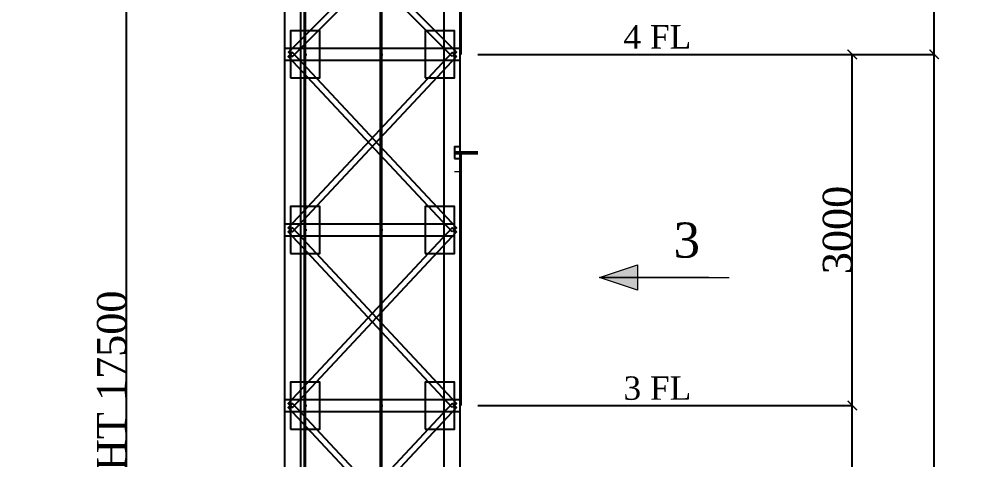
# Model space of a CAD drawing. Header units: millimetres. Extents: x -665 to 1025160, y -26028 to 4210.
# Drawn here: x -665 to 7607, y -13977 to -10217 of the extents above; entities that cross this region are included whole.
import ezdxf

# ---------------------------------------------------------------- set-up
doc = ezdxf.new("R2010")
doc.units = ezdxf.units.MM
doc.layers.add('$2$Wall', color=1, linetype='Continuous', lineweight=50)
doc.layers.add('AA_Datum', color=7, linetype='Continuous', plot=False)
for name, color, linetype in [('AA_Rail', 7, 'Continuous'), ('AA_Rope', 7, 'Continuous'), ('S-BEAM', 7, 'Continuous'), ('S-BRACE', 7, 'Continuous'), ('S-COLUMN', 7, 'Continuous'), ('S-PLATE', 7, 'Continuous')]:
    doc.layers.add(name, color=color, linetype=linetype)
doc.styles.add('$2$nassar2', font='cent.shx', dxfattribs={"height": 60})
doc.styles.add('Century Gothic$001H0', font='cent.shx')
doc.dimstyles.new('Copy of ISO-25', dxfattribs={"dimtxt": 250, "dimasz": 80, "dimexe": 1.25, "dimexo": 0.625, "dimtad": 1, "dimtxsty": 'Century Gothic$001H0', "dimblk": 'ARCHTICK', "dimcen": 2.5, "dimadec": 0, "dimazin": 0, "dimtfac": 1, "dimtmove": 0, "dimatfit": 3, "dimfxl": 1, "dimarcsym": 0})

# ---------------------------------------------------------------- blocks, each defined once
blk = doc.blocks.new('_ArchTick')
at = {"color": 0, "linetype": 'ByBlock', "const_width": 0.15}
blk.add_lwpolyline([(-0.5, -0.5), (0.5, 0.5)], dxfattribs=at)
blk = doc.blocks.new('*D94')
at = {"color": 0, "lineweight": -2, "transparency": 16777216}
for p, q in [((3251.2, -13515.4), (6451.9, -13515.4)), ((6450.6, -16515.4), (6450.6, -13515.4)), ((3251.2, -16515.4), (6451.9, -16515.4))]:
    blk.add_line(p, q, dxfattribs=at)
at = {"layer": 'Defpoints', "color": 0, "transparency": 16777216}
for p in [(3250.6, -13515.4), (6450.6, -13515.4), (3250.6, -16515.4)]:
    blk.add_point(p, dxfattribs=at)
at = {"color": 0, "lineweight": -2, "transparency": 16777216, "xscale": 80, "yscale": 80, "zscale": 80}
for p, rotation in [((6450.6, -13515.4), 90), ((6450.6, -16515.4), 270)]:
    blk.add_blockref('_ArchTick', p, dxfattribs=dict(at, rotation=rotation))
at = {"color": 0, "transparency": 16777216, "insert": (6325, -15015.4), "char_height": 250, "attachment_point": 5, "rotation": 90, "style": 'Century Gothic$001H0'}
blk.add_mtext('3000', dxfattribs=at)
blk = doc.blocks.new('*D95')
at = {"color": 0, "lineweight": -2, "transparency": 16777216}
for p, q in [((3251.2, -10515.4), (6451.9, -10515.4)), ((6450.6, -13515.4), (6450.6, -10515.4)), ((3251.2, -13515.4), (6451.9, -13515.4))]:
    blk.add_line(p, q, dxfattribs=at)
at = {"layer": 'Defpoints', "color": 0, "transparency": 16777216}
for p in [(3250.6, -10515.4), (6450.6, -10515.4), (3250.6, -13515.4)]:
    blk.add_point(p, dxfattribs=at)
at = {"color": 0, "lineweight": -2, "transparency": 16777216, "xscale": 80, "yscale": 80, "zscale": 80}
for p, rotation in [((6450.6, -10515.4), 90), ((6450.6, -13515.4), 270)]:
    blk.add_blockref('_ArchTick', p, dxfattribs=dict(at, rotation=rotation))
at = {"color": 0, "transparency": 16777216, "insert": (6325, -12015.4), "char_height": 250, "attachment_point": 5, "rotation": 90, "style": 'Century Gothic$001H0'}
blk.add_mtext('3000', dxfattribs=at)
blk = doc.blocks.new('*D97')
at = {"color": 0, "lineweight": -2, "transparency": 16777216}
for p, q in [((3251.2, -6315.4), (7151.9, -6315.4)), ((7150.6, -10515.4), (7150.6, -6315.4)), ((3251.2, -10515.4), (7151.9, -10515.4))]:
    blk.add_line(p, q, dxfattribs=at)
at = {"layer": 'Defpoints', "color": 0, "transparency": 16777216}
for p in [(3250.6, -6315.4), (7150.6, -6315.4), (3250.6, -10515.4)]:
    blk.add_point(p, dxfattribs=at)
at = {"color": 0, "lineweight": -2, "transparency": 16777216, "xscale": 80, "yscale": 80, "zscale": 80}
for p, rotation in [((7150.6, -6315.4), 90), ((7150.6, -10515.4), 270)]:
    blk.add_blockref('_ArchTick', p, dxfattribs=dict(at, rotation=rotation))
at = {"color": 0, "transparency": 16777216, "insert": (7025, -8415.4), "char_height": 250, "attachment_point": 5, "rotation": 90, "style": 'Century Gothic$001H0'}
blk.add_mtext('O.H. 4200', dxfattribs=at)
blk = doc.blocks.new('*D98')
at = {"color": 0, "lineweight": -2, "transparency": 16777216}
for p, q in [((3251.2, -10515.4), (7151.9, -10515.4)), ((7150.6, -22515.4), (7150.6, -10515.4)), ((3251.2, -22515.4), (7151.9, -22515.4))]:
    blk.add_line(p, q, dxfattribs=at)
at = {"layer": 'Defpoints', "color": 0, "transparency": 16777216}
for p in [(3250.6, -10515.4), (7150.6, -10515.4), (3250.6, -22515.4)]:
    blk.add_point(p, dxfattribs=at)
at = {"color": 0, "lineweight": -2, "transparency": 16777216, "xscale": 80, "yscale": 80, "zscale": 80}
for p, rotation in [((7150.6, -10515.4), 90), ((7150.6, -22515.4), 270)]:
    blk.add_blockref('_ArchTick', p, dxfattribs=dict(at, rotation=rotation))
at = {"color": 0, "transparency": 16777216, "insert": (7025, -16515.4), "char_height": 250, "attachment_point": 5, "rotation": 90, "style": 'Century Gothic$001H0'}
blk.add_mtext('CAR TRAVEL 12000', dxfattribs=at)
blk = doc.blocks.new('*D99')
at = {"color": 0, "lineweight": -2, "transparency": 16777216}
for p, q in [((3250, -6315.4), (249.4, -6315.4)), ((250.6, -23815.4), (250.6, -6315.4)), ((3250, -23815.4), (249.4, -23815.4))]:
    blk.add_line(p, q, dxfattribs=at)
at = {"layer": 'Defpoints', "color": 0, "transparency": 16777216}
for p in [(250.6, -6315.4), (3250.6, -6315.4), (3250.6, -23815.4)]:
    blk.add_point(p, dxfattribs=at)
at = {"color": 0, "lineweight": -2, "transparency": 16777216, "xscale": 80, "yscale": 80, "zscale": 80}
for p, rotation in [((250.6, -6315.4), 90), ((250.6, -23815.4), 270)]:
    blk.add_blockref('_ArchTick', p, dxfattribs=dict(at, rotation=rotation))
at = {"color": 0, "transparency": 16777216, "insert": (125, -15065.4), "char_height": 250, "attachment_point": 5, "rotation": 90, "style": 'Century Gothic$001H0'}
blk.add_mtext('SHAFT TOTAL HEIGHT 17500', dxfattribs=at)

msp = doc.modelspace()

# ---------------------------------------------------------------- hatches: boundary and pattern name
at = {"true_color": 0x000007, "transparency": 33554666}
h = msp.add_hatch(color=7, dxfattribs=at)
h.paths.add_polyline_path([(4616.779, -12312.389), (4616.779, -12420.458), (4289.967, -12420.458)])
h.paths.add_polyline_path([(4616.779, -12420.458), (4289.967, -12420.458), (4616.779, -12529.829)])

# ---------------------------------------------------------------- linework, layer by layer
at = {"layer": '$2$Wall', "transparency": 33554666}
msp.add_line((3050.625, -11355.42), (3250.625, -11355.42), dxfattribs=at)
at = {"color": 7, "linetype": 'Continuous', "lineweight": 20, "transparency": 33554666}
for p, q in [((3110.625, -10515.42), (3110.625, -8355.42)), ((3110.625, -13515.42), (3110.625, -11355.42)), ((3050.625, -11515.42), (3110.625, -11515.42))]:
    msp.add_line(p, q, dxfattribs=at)
at = {"color": 7, "linetype": 'Continuous', "lineweight": 20, "true_color": 0x000007, "transparency": 33554666}
msp.add_lwpolyline([(4616.779, -12529.829), (4289.967, -12420.458), (4616.779, -12312.389)], close=True, dxfattribs=at)
msp.add_lwpolyline([(4289.967, -12420.458), (5223.527, -12420.458), (4289.967, -12420.458), (5399.302, -12420.458)], dxfattribs=at)
at = {"layer": 'AA_Datum'}
for p, q in [((1775.625, -23815.42), (1775.625, -6315.42)), ((2425.625, -23815.42), (2425.625, -6315.42)), ((1760.625, -10515.42), (1790.625, -10515.42)), ((2410.625, -10515.42), (2440.625, -10515.42)), ((1760.625, -12015.42), (1790.625, -12015.42)), ((2410.625, -12015.42), (2440.625, -12015.42)), ((1760.625, -13515.42), (1790.625, -13515.42)), ((2410.625, -13515.42), (2440.625, -13515.42))]:
    msp.add_line(p, q, dxfattribs=at)
at = {"layer": 'AA_Rail'}
for p, q in [((1770.975, -23815.42), (1770.975, -6315.42)), ((1780.275, -23815.42), (1780.275, -6315.42)), ((2421.125, -23815.42), (2421.125, -6315.42)), ((2430.125, -23815.42), (2430.125, -6315.42))]:
    msp.add_line(p, q, dxfattribs=at)
at = {"layer": 'AA_Rope'}
msp.add_line((2425.625, -20215.42), (2425.625, -5588.328), dxfattribs=at)
at = {"layer": 'S-BEAM'}
for points in [[(1600.625, -10565.42), (1650.625, -10565.42), (1650.625, -10465.42), (1600.625, -10465.42)], [(1650.625, -10565.42), (3050.625, -10565.42), (3050.625, -10465.42), (1650.625, -10465.42)], [(3050.625, -10565.42), (3100.625, -10565.42), (3100.625, -10465.42), (3050.625, -10465.42)], [(3050.625, -11405.42), (3100.625, -11405.42), (3100.625, -11305.42), (3050.625, -11305.42)], [(1600.625, -12065.42), (1650.625, -12065.42), (1650.625, -11965.42), (1600.625, -11965.42)], [(1650.625, -12065.42), (3050.625, -12065.42), (3050.625, -11965.42), (1650.625, -11965.42)], [(1600.625, -13565.42), (1650.625, -13565.42), (1650.625, -13465.42), (1600.625, -13465.42)], [(1650.625, -13565.42), (3050.625, -13565.42), (3050.625, -13465.42), (1650.625, -13465.42)], [(3050.625, -13565.42), (3100.625, -13565.42), (3100.625, -13465.42), (3050.625, -13465.42)]]:
    msp.add_lwpolyline(points, close=True, dxfattribs=at)
at = {"layer": 'S-BRACE'}
for points in [[(3032.947, -10533.097), (1632.947, -9133.097), (1668.303, -9097.742), (3068.303, -10497.742)], [(3068.303, -9133.097), (1668.303, -10533.097), (1632.947, -10497.742), (3032.947, -9097.742)], [(3032.349, -12032.478), (1632.349, -10532.478), (1668.901, -10498.362), (3068.901, -11998.362)], [(3068.901, -10532.478), (1668.901, -12032.478), (1632.349, -11998.362), (3032.349, -10498.362)], [(3032.349, -13532.478), (1632.349, -12032.478), (1668.901, -11998.362), (3068.901, -13498.362)], [(3068.901, -12032.478), (1668.901, -13532.478), (1632.349, -13498.362), (3032.349, -11998.362)], [(3032.349, -15032.478), (1632.349, -13532.478), (1668.901, -13498.362), (3068.901, -14998.362)], [(3068.901, -13532.478), (1668.901, -15032.478), (1632.349, -14998.362), (3032.349, -13498.362)]]:
    msp.add_lwpolyline(points, close=True, dxfattribs=at)
at = {"layer": 'S-COLUMN'}
for points in [[(1600.625, -23815.42), (1740.625, -23815.42), (1740.625, -6315.42), (1600.625, -6315.42)], [(2960.625, -23815.42), (3100.625, -23815.42), (3100.625, -6315.42), (2960.625, -6315.42)]]:
    msp.add_lwpolyline(points, close=True, dxfattribs=at)
at = {"layer": 'S-PLATE'}
for points in [[(1650.625, -10715.42), (1900.625, -10715.42), (1900.625, -10315.42), (1650.625, -10315.42)], [(2800.625, -10715.42), (3050.625, -10715.42), (3050.625, -10315.42), (2800.625, -10315.42)], [(1650.625, -12215.42), (1900.625, -12215.42), (1900.625, -11815.42), (1650.625, -11815.42)], [(2800.625, -12215.42), (3050.625, -12215.42), (3050.625, -11815.42), (2800.625, -11815.42)], [(1650.625, -13715.42), (1900.625, -13715.42), (1900.625, -13315.42), (1650.625, -13315.42)], [(2800.625, -13715.42), (3050.625, -13715.42), (3050.625, -13315.42), (2800.625, -13315.42)]]:
    msp.add_lwpolyline(points, close=True, dxfattribs=at)

# ---------------------------------------------------------------- texts
at = {"attachment_point": 1, "style": '$2$nassar2'}
for s, width, heights, insert, char_height in [('4 FL', 1133.66689, [167.502], (4495.354, -10265.978), 200), ('3', 522.59586, [0], (4923.014, -11951.665), 300), ('3 FL', 1133.66689, [167.502], (4495.354, -13265.978), 200)]:
    msp.add_mtext_dynamic_manual_height_columns(s, width=width, gutter_width=250, heights=heights, dxfattribs=dict(at, insert=insert, char_height=char_height))

# ---------------------------------------------------------------- dimensions: what is measured, and where the dimension line sits
for base, p1, p2, text, picture, middle in [((250.625, -6315.42), (3250.625, -23815.42), (3250.625, -6315.42), 'SHAFT TOTAL HEIGHT <>', '*D99', (125, -15065.42)), ((7150.625, -6315.42), (3250.625, -10515.42), (3250.625, -6315.42), 'O.H. <>', '*D97', (7025, -8415.42)), ((7150.625, -10515.42), (3250.625, -22515.42), (3250.625, -10515.42), 'CAR TRAVEL <>', '*D98', (7025, -16515.42))]:
    dim = msp.add_linear_dim(base=base, p1=p1, p2=p2, angle=90, text=text, dimstyle='Copy of ISO-25')
    dim.commit()
    dim.dimension.update_dxf_attribs({"geometry": picture, "text_midpoint": middle})
for base, p1, p2, picture, middle in [((6450.625, -10515.42), (3250.625, -13515.42), (3250.625, -10515.42), '*D95', (6325, -12015.42)), ((6450.625, -13515.42), (3250.625, -16515.42), (3250.625, -13515.42), '*D94', (6325, -15015.42))]:
    dim = msp.add_linear_dim(base=base, p1=p1, p2=p2, angle=90, dimstyle='Copy of ISO-25')
    dim.commit()
    dim.dimension.update_dxf_attribs({"geometry": picture, "text_midpoint": middle})

doc.saveas('drawing.dxf')
